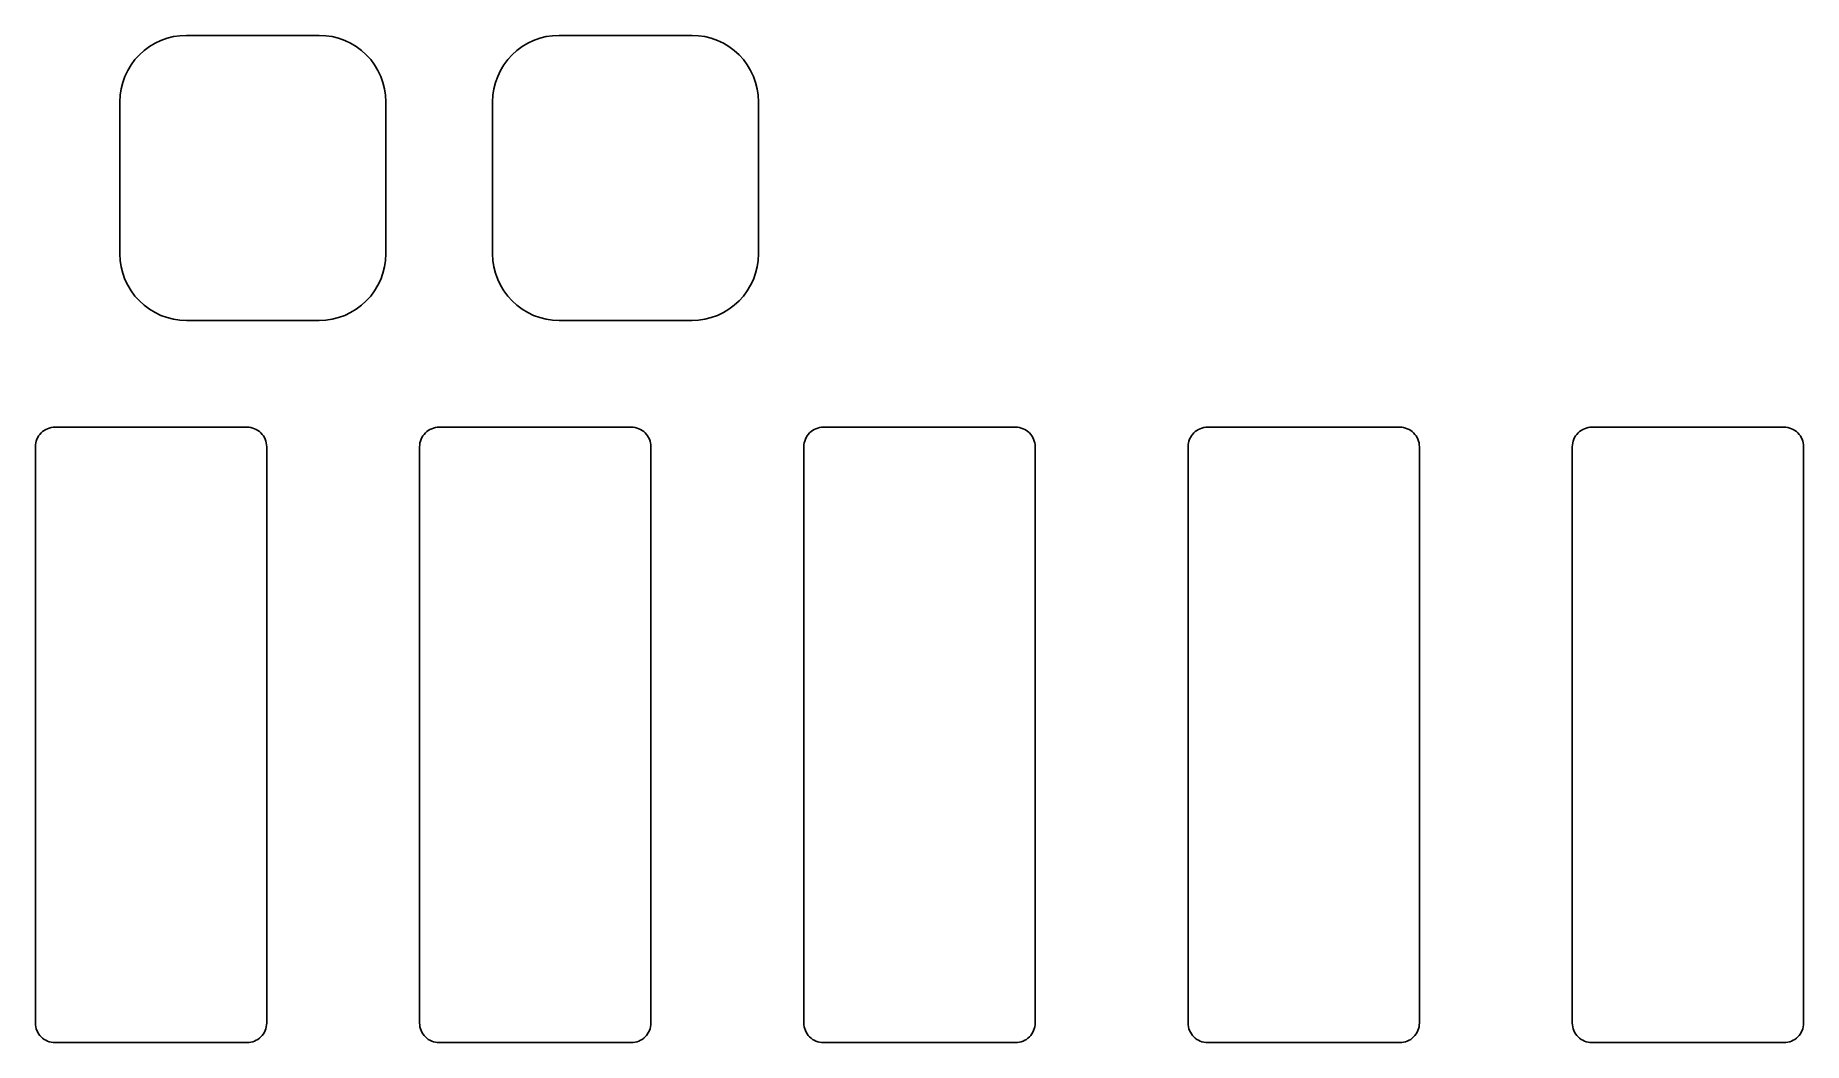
# Model space of a CAD drawing. Extents: x -2.3 to 2.3, y -0.05 to 2.57.
import ezdxf

# ---------------------------------------------------------------- set-up
doc = ezdxf.new("R2010")
doc.units = 0
doc.layers.add('BLACK', color=7, linetype='CONTINUOUS')

msp = doc.modelspace()

# ---------------------------------------------------------------- linework, layer by layer
at = {"layer": 'BLACK', "linetype": 'CONTINUOUS'}
for p, q in [((-2.03033, 2.52033), (-2.01775, 2.53173)), ((-2.01775, 2.53173), (-2.00411, 2.54184)), ((-2.00411, 2.54184), (-1.98955, 2.55057)), ((-1.98955, 2.55057), (-1.9742, 2.55783)), ((-1.9742, 2.55783), (-1.95822, 2.56355)), ((-1.95822, 2.56355), (-1.94175, 2.56768)), ((-1.94175, 2.56768), (-1.92496, 2.57017)), ((-1.92496, 2.57017), (-1.908, 2.571)), ((-1.908, 2.571), (-1.562, 2.571)), ((-1.562, 2.571), (-1.54504, 2.57017)), ((-1.54504, 2.57017), (-1.52825, 2.56768)), ((-1.52825, 2.56768), (-1.51178, 2.56355)), ((-1.51178, 2.56355), (-1.4958, 2.55783)), ((-1.4958, 2.55783), (-1.48045, 2.55057)), ((-1.48045, 2.55057), (-1.46589, 2.54184)), ((-1.46589, 2.54184), (-1.45225, 2.53173)), ((-1.45225, 2.53173), (-1.43967, 2.52033)), ((-1.06033, 2.52033), (-1.04775, 2.53173)), ((-1.04775, 2.53173), (-1.03411, 2.54184)), ((-1.03411, 2.54184), (-1.01955, 2.55057)), ((-1.01955, 2.55057), (-1.0042, 2.55783)), ((-1.0042, 2.55783), (-0.988219, 2.56355)), ((-0.988219, 2.56355), (-0.971751, 2.56768)), ((-0.971751, 2.56768), (-0.954957, 2.57017)), ((-0.954957, 2.57017), (-0.938, 2.571)), ((-0.938, 2.571), (-0.592, 2.571)), ((-0.592, 2.571), (-0.575043, 2.57017)), ((-0.575043, 2.57017), (-0.558249, 2.56768)), ((-0.558249, 2.56768), (-0.541781, 2.56355)), ((-0.541781, 2.56355), (-0.525796, 2.55783)), ((-0.525796, 2.55783), (-0.510448, 2.55057)), ((-0.510448, 2.55057), (-0.495886, 2.54184)), ((-0.495886, 2.54184), (-0.48225, 2.53173)), ((-0.48225, 2.53173), (-0.469671, 2.52033)), ((-2.06057, 2.47955), (-2.05184, 2.49411)), ((-2.05184, 2.49411), (-2.04173, 2.50775)), ((-2.04173, 2.50775), (-2.03033, 2.52033)), ((-1.43967, 2.52033), (-1.42827, 2.50775)), ((-1.42827, 2.50775), (-1.41816, 2.49411)), ((-1.41816, 2.49411), (-1.40943, 2.47955)), ((-1.09057, 2.47955), (-1.08184, 2.49411)), ((-1.08184, 2.49411), (-1.07173, 2.50775)), ((-1.07173, 2.50775), (-1.06033, 2.52033)), ((-0.469671, 2.52033), (-0.458269, 2.50775)), ((-0.458269, 2.50775), (-0.448156, 2.49411)), ((-0.448156, 2.49411), (-0.439428, 2.47955)), ((-2.07768, 2.43175), (-2.07355, 2.44822)), ((-2.07355, 2.44822), (-2.06783, 2.4642)), ((-2.06783, 2.4642), (-2.06057, 2.47955)), ((-1.40943, 2.47955), (-1.40217, 2.4642)), ((-1.40217, 2.4642), (-1.39645, 2.44822)), ((-1.39645, 2.44822), (-1.39232, 2.43175)), ((-1.10768, 2.43175), (-1.10355, 2.44822)), ((-1.10355, 2.44822), (-1.09783, 2.4642)), ((-1.09783, 2.4642), (-1.09057, 2.47955)), ((-0.439428, 2.47955), (-0.432169, 2.4642)), ((-0.432169, 2.4642), (-0.426449, 2.44822)), ((-0.426449, 2.44822), (-0.422324, 2.43175)), ((-2.081, 2.398), (-2.08017, 2.41496)), ((-2.081, 2.002), (-2.081, 2.398)), ((-2.08017, 2.41496), (-2.07768, 2.43175)), ((-1.39232, 2.43175), (-1.38983, 2.41496)), ((-1.38983, 2.41496), (-1.389, 2.398)), ((-1.389, 2.398), (-1.389, 2.002)), ((-1.111, 2.398), (-1.11017, 2.41496)), ((-1.111, 2.002), (-1.111, 2.398)), ((-1.11017, 2.41496), (-1.10768, 2.43175)), ((-0.422324, 2.43175), (-0.419833, 2.41496)), ((-0.419833, 2.41496), (-0.419, 2.398)), ((-0.419, 2.398), (-0.419, 2.002)), ((-2.08017, 1.98504), (-2.081, 2.002)), ((-2.07768, 1.96825), (-2.08017, 1.98504)), ((-1.38983, 1.98504), (-1.39232, 1.96825)), ((-1.389, 2.002), (-1.38983, 1.98504)), ((-1.11017, 1.98504), (-1.111, 2.002)), ((-1.10768, 1.96825), (-1.11017, 1.98504)), ((-0.419833, 1.98504), (-0.422324, 1.96825)), ((-0.419, 2.002), (-0.419833, 1.98504)), ((-2.07355, 1.95178), (-2.07768, 1.96825)), ((-2.06783, 1.9358), (-2.07355, 1.95178)), ((-2.06057, 1.92045), (-2.06783, 1.9358)), ((-1.40217, 1.9358), (-1.40943, 1.92045)), ((-1.39645, 1.95178), (-1.40217, 1.9358)), ((-1.39232, 1.96825), (-1.39645, 1.95178)), ((-1.10355, 1.95178), (-1.10768, 1.96825)), ((-1.09783, 1.9358), (-1.10355, 1.95178)), ((-1.09057, 1.92045), (-1.09783, 1.9358)), ((-0.432169, 1.9358), (-0.439428, 1.92045)), ((-0.426449, 1.95178), (-0.432169, 1.9358)), ((-0.422324, 1.96825), (-0.426449, 1.95178)), ((-2.05184, 1.90589), (-2.06057, 1.92045)), ((-2.04173, 1.89225), (-2.05184, 1.90589)), ((-2.03033, 1.87967), (-2.04173, 1.89225)), ((-1.42827, 1.89225), (-1.43967, 1.87967)), ((-1.41816, 1.90589), (-1.42827, 1.89225)), ((-1.40943, 1.92045), (-1.41816, 1.90589)), ((-1.08184, 1.90589), (-1.09057, 1.92045)), ((-1.07173, 1.89225), (-1.08184, 1.90589)), ((-1.06033, 1.87967), (-1.07173, 1.89225)), ((-0.458269, 1.89225), (-0.469671, 1.87967)), ((-0.448156, 1.90589), (-0.458269, 1.89225)), ((-0.439428, 1.92045), (-0.448156, 1.90589)), ((-2.01775, 1.86827), (-2.03033, 1.87967)), ((-2.00411, 1.85816), (-2.01775, 1.86827)), ((-1.98955, 1.84943), (-2.00411, 1.85816)), ((-1.9742, 1.84217), (-1.98955, 1.84943)), ((-1.95822, 1.83645), (-1.9742, 1.84217)), ((-1.4958, 1.84217), (-1.51178, 1.83645)), ((-1.48045, 1.84943), (-1.4958, 1.84217)), ((-1.46589, 1.85816), (-1.48045, 1.84943)), ((-1.45225, 1.86827), (-1.46589, 1.85816)), ((-1.43967, 1.87967), (-1.45225, 1.86827)), ((-1.04775, 1.86827), (-1.06033, 1.87967)), ((-1.03411, 1.85816), (-1.04775, 1.86827)), ((-1.01955, 1.84943), (-1.03411, 1.85816)), ((-1.0042, 1.84217), (-1.01955, 1.84943)), ((-0.988219, 1.83645), (-1.0042, 1.84217)), ((-0.525796, 1.84217), (-0.541781, 1.83645)), ((-0.510448, 1.84943), (-0.525796, 1.84217)), ((-0.495886, 1.85816), (-0.510448, 1.84943)), ((-0.48225, 1.86827), (-0.495886, 1.85816)), ((-0.469671, 1.87967), (-0.48225, 1.86827)), ((-1.94175, 1.83232), (-1.95822, 1.83645)), ((-1.92496, 1.82983), (-1.94175, 1.83232)), ((-1.908, 1.829), (-1.92496, 1.82983)), ((-1.562, 1.829), (-1.908, 1.829)), ((-1.54504, 1.82983), (-1.562, 1.829)), ((-1.52825, 1.83232), (-1.54504, 1.82983)), ((-1.51178, 1.83645), (-1.52825, 1.83232)), ((-0.971751, 1.83232), (-0.988219, 1.83645)), ((-0.954957, 1.82983), (-0.971751, 1.83232)), ((-0.938, 1.829), (-0.954957, 1.82983)), ((-0.592, 1.829), (-0.938, 1.829)), ((-0.575043, 1.82983), (-0.592, 1.829)), ((-0.558249, 1.83232), (-0.575043, 1.82983)), ((-0.541781, 1.83645), (-0.558249, 1.83232)), ((-2.2988, 1.5148), (-2.29712, 1.51952)), ((-2.29712, 1.51952), (-2.29498, 1.52404)), ((-2.29498, 1.52404), (-2.29241, 1.52833)), ((-2.29241, 1.52833), (-2.28942, 1.53235)), ((-2.28942, 1.53235), (-2.28606, 1.53606)), ((-2.28606, 1.53606), (-2.28235, 1.53942)), ((-2.28235, 1.53942), (-2.27833, 1.54241)), ((-2.27833, 1.54241), (-2.27404, 1.54498)), ((-2.27404, 1.54498), (-2.26952, 1.54712)), ((-2.26952, 1.54712), (-2.2648, 1.5488)), ((-2.2648, 1.5488), (-2.25995, 1.55002)), ((-2.25995, 1.55002), (-2.255, 1.55075)), ((-2.255, 1.55075), (-2.25, 1.551)), ((-2.25, 1.551), (-1.75, 1.551)), ((-1.75, 1.551), (-1.745, 1.55075)), ((-1.745, 1.55075), (-1.74005, 1.55002)), ((-1.74005, 1.55002), (-1.73519, 1.5488)), ((-1.73519, 1.5488), (-1.73048, 1.54712)), ((-1.73048, 1.54712), (-1.72596, 1.54498)), ((-1.72596, 1.54498), (-1.72167, 1.54241)), ((-1.72167, 1.54241), (-1.71765, 1.53942)), ((-1.71765, 1.53942), (-1.71394, 1.53606)), ((-1.71394, 1.53606), (-1.71058, 1.53235)), ((-1.71058, 1.53235), (-1.70759, 1.52833)), ((-1.70759, 1.52833), (-1.70502, 1.52404)), ((-1.70502, 1.52404), (-1.70288, 1.51952)), ((-1.70288, 1.51952), (-1.7012, 1.5148)), ((-1.2988, 1.5148), (-1.29712, 1.51952)), ((-1.29712, 1.51952), (-1.29498, 1.52404)), ((-1.29498, 1.52404), (-1.29241, 1.52833)), ((-1.29241, 1.52833), (-1.28942, 1.53235)), ((-1.28942, 1.53235), (-1.28606, 1.53606)), ((-1.28606, 1.53606), (-1.28235, 1.53942)), ((-1.28235, 1.53942), (-1.27833, 1.54241)), ((-1.27833, 1.54241), (-1.27404, 1.54498)), ((-1.27404, 1.54498), (-1.26952, 1.54712)), ((-1.26952, 1.54712), (-1.2648, 1.5488)), ((-1.2648, 1.5488), (-1.25995, 1.55002)), ((-1.25995, 1.55002), (-1.255, 1.55075)), ((-1.255, 1.55075), (-1.25, 1.551)), ((-1.25, 1.551), (-0.75, 1.551)), ((-0.75, 1.551), (-0.745001, 1.55075)), ((-0.745001, 1.55075), (-0.74005, 1.55002)), ((-0.74005, 1.55002), (-0.735195, 1.5488)), ((-0.735195, 1.5488), (-0.730483, 1.54712)), ((-0.730483, 1.54712), (-0.725959, 1.54498)), ((-0.725959, 1.54498), (-0.721666, 1.54241)), ((-0.721666, 1.54241), (-0.717646, 1.53942)), ((-0.717646, 1.53942), (-0.713938, 1.53606)), ((-0.713938, 1.53606), (-0.710576, 1.53235)), ((-0.710576, 1.53235), (-0.707595, 1.52833)), ((-0.707595, 1.52833), (-0.705022, 1.52404)), ((-0.705022, 1.52404), (-0.702882, 1.51952)), ((-0.702882, 1.51952), (-0.701196, 1.5148)), ((-0.298804, 1.5148), (-0.297118, 1.51952)), ((-0.297118, 1.51952), (-0.294978, 1.52404)), ((-0.294978, 1.52404), (-0.292405, 1.52833)), ((-0.292405, 1.52833), (-0.289424, 1.53235)), ((-0.289424, 1.53235), (-0.286062, 1.53606)), ((-0.286062, 1.53606), (-0.282354, 1.53942)), ((-0.282354, 1.53942), (-0.278334, 1.54241)), ((-0.278334, 1.54241), (-0.274041, 1.54498)), ((-0.274041, 1.54498), (-0.269517, 1.54712)), ((-0.269517, 1.54712), (-0.264805, 1.5488)), ((-0.264805, 1.5488), (-0.25995, 1.55002)), ((-0.25995, 1.55002), (-0.254999, 1.55075)), ((-0.254999, 1.55075), (-0.25, 1.551)), ((-0.25, 1.551), (0.25, 1.551)), ((0.25, 1.551), (0.254999, 1.55075)), ((0.254999, 1.55075), (0.25995, 1.55002)), ((0.25995, 1.55002), (0.264805, 1.5488)), ((0.264805, 1.5488), (0.269517, 1.54712)), ((0.269517, 1.54712), (0.274041, 1.54498)), ((0.274041, 1.54498), (0.278334, 1.54241)), ((0.278334, 1.54241), (0.282354, 1.53942)), ((0.282354, 1.53942), (0.286062, 1.53606)), ((0.286062, 1.53606), (0.289424, 1.53235)), ((0.289424, 1.53235), (0.292405, 1.52833)), ((0.292405, 1.52833), (0.294978, 1.52404)), ((0.294978, 1.52404), (0.297118, 1.51952)), ((0.297118, 1.51952), (0.298804, 1.5148)), ((0.701196, 1.5148), (0.702882, 1.51952)), ((0.702882, 1.51952), (0.705022, 1.52404)), ((0.705022, 1.52404), (0.707595, 1.52833)), ((0.707595, 1.52833), (0.710576, 1.53235)), ((0.710576, 1.53235), (0.713938, 1.53606)), ((0.713938, 1.53606), (0.717646, 1.53942)), ((0.717646, 1.53942), (0.721666, 1.54241)), ((0.721666, 1.54241), (0.725959, 1.54498)), ((0.725959, 1.54498), (0.730483, 1.54712)), ((0.730483, 1.54712), (0.735195, 1.5488)), ((0.735195, 1.5488), (0.74005, 1.55002)), ((0.74005, 1.55002), (0.745001, 1.55075)), ((0.745001, 1.55075), (0.75, 1.551)), ((0.75, 1.551), (1.25, 1.551)), ((1.25, 1.551), (1.255, 1.55075)), ((1.255, 1.55075), (1.25995, 1.55002)), ((1.25995, 1.55002), (1.2648, 1.5488)), ((1.2648, 1.5488), (1.26952, 1.54712)), ((1.26952, 1.54712), (1.27404, 1.54498)), ((1.27404, 1.54498), (1.27833, 1.54241)), ((1.27833, 1.54241), (1.28235, 1.53942)), ((1.28235, 1.53942), (1.28606, 1.53606)), ((1.28606, 1.53606), (1.28942, 1.53235)), ((1.28942, 1.53235), (1.29241, 1.52833)), ((1.29241, 1.52833), (1.29498, 1.52404)), ((1.29498, 1.52404), (1.29712, 1.51952)), ((1.29712, 1.51952), (1.2988, 1.5148)), ((1.7012, 1.5148), (1.70288, 1.51952)), ((1.70288, 1.51952), (1.70502, 1.52404)), ((1.70502, 1.52404), (1.70759, 1.52833)), ((1.70759, 1.52833), (1.71058, 1.53235)), ((1.71058, 1.53235), (1.71394, 1.53606)), ((1.71394, 1.53606), (1.71765, 1.53942)), ((1.71765, 1.53942), (1.72167, 1.54241)), ((1.72167, 1.54241), (1.72596, 1.54498)), ((1.72596, 1.54498), (1.73048, 1.54712)), ((1.73048, 1.54712), (1.73519, 1.5488)), ((1.73519, 1.5488), (1.74005, 1.55002)), ((1.74005, 1.55002), (1.745, 1.55075)), ((1.745, 1.55075), (1.75, 1.551)), ((1.75, 1.551), (2.25, 1.551)), ((2.25, 1.551), (2.255, 1.55075)), ((2.255, 1.55075), (2.25995, 1.55002)), ((2.25995, 1.55002), (2.2648, 1.5488)), ((2.2648, 1.5488), (2.26952, 1.54712)), ((2.26952, 1.54712), (2.27404, 1.54498)), ((2.27404, 1.54498), (2.27833, 1.54241)), ((2.27833, 1.54241), (2.28235, 1.53942)), ((2.28235, 1.53942), (2.28606, 1.53606)), ((2.28606, 1.53606), (2.28942, 1.53235)), ((2.28942, 1.53235), (2.29241, 1.52833)), ((2.29241, 1.52833), (2.29498, 1.52404)), ((2.29498, 1.52404), (2.29712, 1.51952)), ((2.29712, 1.51952), (2.2988, 1.5148)), ((-2.301, 1.5), (-2.30075, 1.505)), ((-2.301, 0), (-2.301, 1.5)), ((-2.30075, 1.505), (-2.30002, 1.50995)), ((-2.30002, 1.50995), (-2.2988, 1.5148)), ((-1.7012, 1.5148), (-1.69998, 1.50995)), ((-1.69998, 1.50995), (-1.69925, 1.505)), ((-1.69925, 1.505), (-1.699, 1.5)), ((-1.699, 1.5), (-1.699, 0)), ((-1.301, 1.5), (-1.30075, 1.505)), ((-1.301, 0), (-1.301, 1.5)), ((-1.30075, 1.505), (-1.30002, 1.50995)), ((-1.30002, 1.50995), (-1.2988, 1.5148)), ((-0.701196, 1.5148), (-0.69998, 1.50995)), ((-0.69998, 1.50995), (-0.699246, 1.505)), ((-0.699246, 1.505), (-0.699, 1.5)), ((-0.699, 1.5), (-0.699, 0)), ((-0.301, 1.5), (-0.300754, 1.505)), ((-0.301, 0), (-0.301, 1.5)), ((-0.300754, 1.505), (-0.30002, 1.50995)), ((-0.30002, 1.50995), (-0.298804, 1.5148)), ((0.298804, 1.5148), (0.30002, 1.50995)), ((0.30002, 1.50995), (0.300754, 1.505)), ((0.300754, 1.505), (0.301, 1.5)), ((0.301, 1.5), (0.301, 0)), ((0.699, 1.5), (0.699246, 1.505)), ((0.699, 0), (0.699, 1.5)), ((0.699246, 1.505), (0.69998, 1.50995)), ((0.69998, 1.50995), (0.701196, 1.5148)), ((1.2988, 1.5148), (1.30002, 1.50995)), ((1.30002, 1.50995), (1.30075, 1.505)), ((1.30075, 1.505), (1.301, 1.5)), ((1.301, 1.5), (1.301, 0)), ((1.699, 1.5), (1.69925, 1.505)), ((1.699, 0), (1.699, 1.5)), ((1.69925, 1.505), (1.69998, 1.50995)), ((1.69998, 1.50995), (1.7012, 1.5148)), ((2.2988, 1.5148), (2.30002, 1.50995)), ((2.30002, 1.50995), (2.30075, 1.505)), ((2.30075, 1.505), (2.301, 1.5)), ((2.301, 1.5), (2.301, 0)), ((-2.30075, -0.004999), (-2.301, 0)), ((-1.699, 0), (-1.69925, -0.004999)), ((-1.30075, -0.004999), (-1.301, 0)), ((-0.699, 0), (-0.699246, -0.004999)), ((-0.300754, -0.004999), (-0.301, 0)), ((0.301, 0), (0.300754, -0.004999)), ((0.699246, -0.004999), (0.699, 0)), ((1.301, 0), (1.30075, -0.004999)), ((1.69925, -0.004999), (1.699, 0)), ((2.301, 0), (2.30075, -0.004999)), ((-2.30002, -0.00995), (-2.30075, -0.004999)), ((-2.2988, -0.014805), (-2.30002, -0.00995)), ((-2.29712, -0.019517), (-2.2988, -0.014805)), ((-2.29498, -0.024041), (-2.29712, -0.019517)), ((-2.29241, -0.028334), (-2.29498, -0.024041)), ((-2.28942, -0.032354), (-2.29241, -0.028334)), ((-2.28606, -0.036062), (-2.28942, -0.032354)), ((-2.28235, -0.039424), (-2.28606, -0.036062)), ((-2.27833, -0.042405), (-2.28235, -0.039424)), ((-2.27404, -0.044978), (-2.27833, -0.042405)), ((-2.26952, -0.047118), (-2.27404, -0.044978)), ((-1.72596, -0.044978), (-1.73048, -0.047118)), ((-1.72167, -0.042405), (-1.72596, -0.044978)), ((-1.71765, -0.039424), (-1.72167, -0.042405)), ((-1.71394, -0.036062), (-1.71765, -0.039424)), ((-1.71058, -0.032354), (-1.71394, -0.036062)), ((-1.70759, -0.028334), (-1.71058, -0.032354)), ((-1.70502, -0.024041), (-1.70759, -0.028334)), ((-1.70288, -0.019517), (-1.70502, -0.024041)), ((-1.7012, -0.014805), (-1.70288, -0.019517)), ((-1.69998, -0.00995), (-1.7012, -0.014805)), ((-1.69925, -0.004999), (-1.69998, -0.00995)), ((-1.30002, -0.00995), (-1.30075, -0.004999)), ((-1.2988, -0.014805), (-1.30002, -0.00995)), ((-1.29712, -0.019517), (-1.2988, -0.014805)), ((-1.29498, -0.024041), (-1.29712, -0.019517)), ((-1.29241, -0.028334), (-1.29498, -0.024041)), ((-1.28942, -0.032354), (-1.29241, -0.028334)), ((-1.28606, -0.036062), (-1.28942, -0.032354)), ((-1.28235, -0.039424), (-1.28606, -0.036062)), ((-1.27833, -0.042405), (-1.28235, -0.039424)), ((-1.27404, -0.044978), (-1.27833, -0.042405)), ((-1.26952, -0.047118), (-1.27404, -0.044978)), ((-0.725959, -0.044978), (-0.730483, -0.047118)), ((-0.721666, -0.042405), (-0.725959, -0.044978)), ((-0.717646, -0.039424), (-0.721666, -0.042405)), ((-0.713938, -0.036062), (-0.717646, -0.039424)), ((-0.710576, -0.032354), (-0.713938, -0.036062)), ((-0.707595, -0.028334), (-0.710576, -0.032354)), ((-0.705022, -0.024041), (-0.707595, -0.028334)), ((-0.702882, -0.019517), (-0.705022, -0.024041)), ((-0.701196, -0.014805), (-0.702882, -0.019517)), ((-0.69998, -0.00995), (-0.701196, -0.014805)), ((-0.699246, -0.004999), (-0.69998, -0.00995)), ((-0.30002, -0.00995), (-0.300754, -0.004999)), ((-0.298804, -0.014805), (-0.30002, -0.00995)), ((-0.297118, -0.019517), (-0.298804, -0.014805)), ((-0.294978, -0.024041), (-0.297118, -0.019517)), ((-0.292405, -0.028334), (-0.294978, -0.024041)), ((-0.289424, -0.032354), (-0.292405, -0.028334)), ((-0.286062, -0.036062), (-0.289424, -0.032354)), ((-0.282354, -0.039424), (-0.286062, -0.036062)), ((-0.278334, -0.042405), (-0.282354, -0.039424)), ((-0.274041, -0.044978), (-0.278334, -0.042405)), ((-0.269517, -0.047118), (-0.274041, -0.044978)), ((0.274041, -0.044978), (0.269517, -0.047118)), ((0.278334, -0.042405), (0.274041, -0.044978)), ((0.282354, -0.039424), (0.278334, -0.042405)), ((0.286062, -0.036062), (0.282354, -0.039424)), ((0.289424, -0.032354), (0.286062, -0.036062)), ((0.292405, -0.028334), (0.289424, -0.032354)), ((0.294978, -0.024041), (0.292405, -0.028334)), ((0.297118, -0.019517), (0.294978, -0.024041)), ((0.298804, -0.014805), (0.297118, -0.019517)), ((0.30002, -0.00995), (0.298804, -0.014805)), ((0.300754, -0.004999), (0.30002, -0.00995)), ((0.69998, -0.00995), (0.699246, -0.004999)), ((0.701196, -0.014805), (0.69998, -0.00995)), ((0.702882, -0.019517), (0.701196, -0.014805)), ((0.705022, -0.024041), (0.702882, -0.019517)), ((0.707595, -0.028334), (0.705022, -0.024041)), ((0.710576, -0.032354), (0.707595, -0.028334)), ((0.713938, -0.036062), (0.710576, -0.032354)), ((0.717646, -0.039424), (0.713938, -0.036062)), ((0.721666, -0.042405), (0.717646, -0.039424)), ((0.725959, -0.044978), (0.721666, -0.042405)), ((0.730483, -0.047118), (0.725959, -0.044978)), ((1.27404, -0.044978), (1.26952, -0.047118)), ((1.27833, -0.042405), (1.27404, -0.044978)), ((1.28235, -0.039424), (1.27833, -0.042405)), ((1.28606, -0.036062), (1.28235, -0.039424)), ((1.28942, -0.032354), (1.28606, -0.036062)), ((1.29241, -0.028334), (1.28942, -0.032354)), ((1.29498, -0.024041), (1.29241, -0.028334)), ((1.29712, -0.019517), (1.29498, -0.024041)), ((1.2988, -0.014805), (1.29712, -0.019517)), ((1.30002, -0.00995), (1.2988, -0.014805)), ((1.30075, -0.004999), (1.30002, -0.00995)), ((1.69998, -0.00995), (1.69925, -0.004999)), ((1.7012, -0.014805), (1.69998, -0.00995)), ((1.70288, -0.019517), (1.7012, -0.014805)), ((1.70502, -0.024041), (1.70288, -0.019517)), ((1.70759, -0.028334), (1.70502, -0.024041)), ((1.71058, -0.032354), (1.70759, -0.028334)), ((1.71394, -0.036062), (1.71058, -0.032354)), ((1.71765, -0.039424), (1.71394, -0.036062)), ((1.72167, -0.042405), (1.71765, -0.039424)), ((1.72596, -0.044978), (1.72167, -0.042405)), ((1.73048, -0.047118), (1.72596, -0.044978)), ((2.27404, -0.044978), (2.26952, -0.047118)), ((2.27833, -0.042405), (2.27404, -0.044978)), ((2.28235, -0.039424), (2.27833, -0.042405)), ((2.28606, -0.036062), (2.28235, -0.039424)), ((2.28942, -0.032354), (2.28606, -0.036062)), ((2.29241, -0.028334), (2.28942, -0.032354)), ((2.29498, -0.024041), (2.29241, -0.028334)), ((2.29712, -0.019517), (2.29498, -0.024041)), ((2.2988, -0.014805), (2.29712, -0.019517)), ((2.30002, -0.00995), (2.2988, -0.014805)), ((2.30075, -0.004999), (2.30002, -0.00995)), ((-2.2648, -0.048804), (-2.26952, -0.047118)), ((-2.25995, -0.05002), (-2.2648, -0.048804)), ((-2.255, -0.050754), (-2.25995, -0.05002)), ((-2.25, -0.051), (-2.255, -0.050754)), ((-1.75, -0.051), (-2.25, -0.051)), ((-1.745, -0.050754), (-1.75, -0.051)), ((-1.74005, -0.05002), (-1.745, -0.050754)), ((-1.73519, -0.048804), (-1.74005, -0.05002)), ((-1.73048, -0.047118), (-1.73519, -0.048804)), ((-1.2648, -0.048804), (-1.26952, -0.047118)), ((-1.25995, -0.05002), (-1.2648, -0.048804)), ((-1.255, -0.050754), (-1.25995, -0.05002)), ((-1.25, -0.051), (-1.255, -0.050754)), ((-0.75, -0.051), (-1.25, -0.051)), ((-0.745001, -0.050754), (-0.75, -0.051)), ((-0.74005, -0.05002), (-0.745001, -0.050754)), ((-0.735195, -0.048804), (-0.74005, -0.05002)), ((-0.730483, -0.047118), (-0.735195, -0.048804)), ((-0.264805, -0.048804), (-0.269517, -0.047118)), ((-0.25995, -0.05002), (-0.264805, -0.048804)), ((-0.254999, -0.050754), (-0.25995, -0.05002)), ((-0.25, -0.051), (-0.254999, -0.050754)), ((0.25, -0.051), (-0.25, -0.051)), ((0.254999, -0.050754), (0.25, -0.051)), ((0.25995, -0.05002), (0.254999, -0.050754)), ((0.264805, -0.048804), (0.25995, -0.05002)), ((0.269517, -0.047118), (0.264805, -0.048804)), ((0.735195, -0.048804), (0.730483, -0.047118)), ((0.74005, -0.05002), (0.735195, -0.048804)), ((0.745001, -0.050754), (0.74005, -0.05002)), ((0.75, -0.051), (0.745001, -0.050754)), ((1.25, -0.051), (0.75, -0.051)), ((1.255, -0.050754), (1.25, -0.051)), ((1.25995, -0.05002), (1.255, -0.050754)), ((1.2648, -0.048804), (1.25995, -0.05002)), ((1.26952, -0.047118), (1.2648, -0.048804)), ((1.73519, -0.048804), (1.73048, -0.047118)), ((1.74005, -0.05002), (1.73519, -0.048804)), ((1.745, -0.050754), (1.74005, -0.05002)), ((1.75, -0.051), (1.745, -0.050754)), ((2.25, -0.051), (1.75, -0.051)), ((2.255, -0.050754), (2.25, -0.051)), ((2.25995, -0.05002), (2.255, -0.050754)), ((2.2648, -0.048804), (2.25995, -0.05002)), ((2.26952, -0.047118), (2.2648, -0.048804))]:
    msp.add_line(p, q, dxfattribs=at)

doc.saveas('drawing.dxf')
